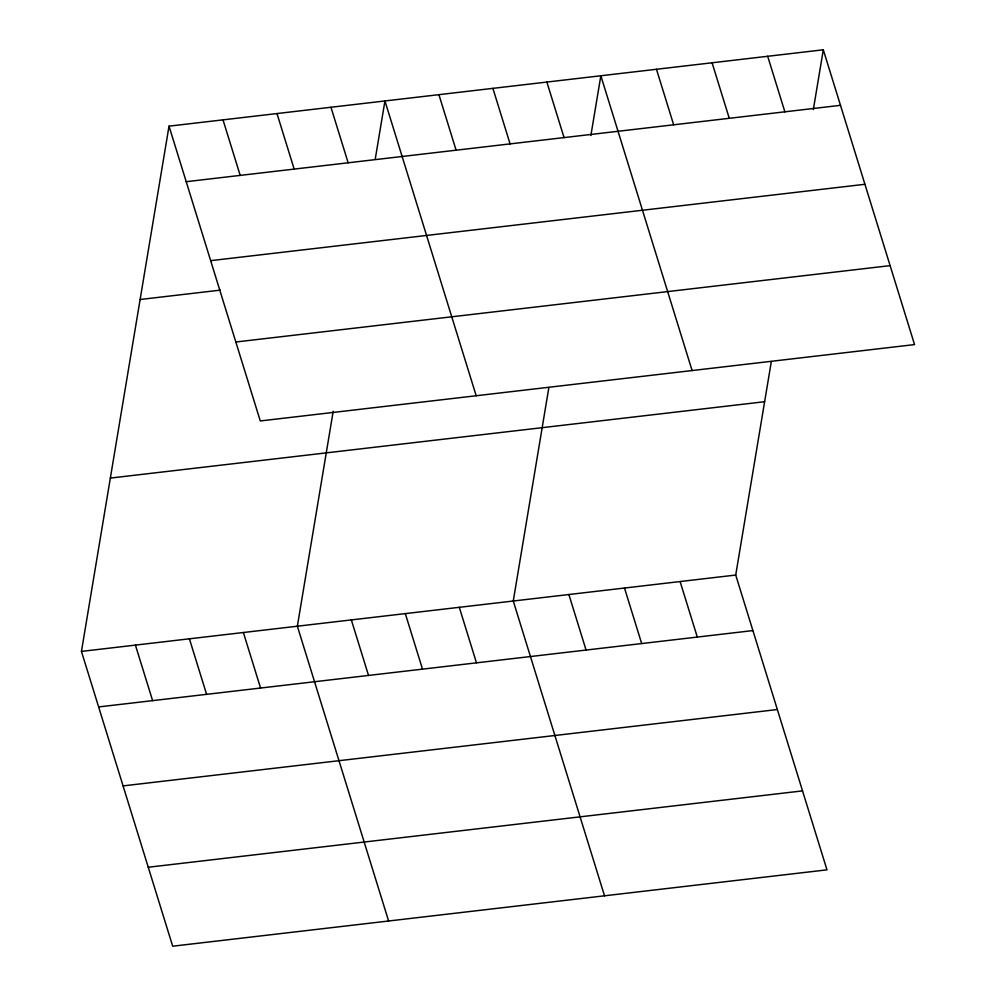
<?xml version="1.0" encoding="UTF-8"?>
<svg xmlns="http://www.w3.org/2000/svg" width="996" height="996" viewBox="0 0 996 996"><rect width="100%" height="100%" fill="white"/><g stroke="black" fill="none" stroke-linecap="round" stroke-linejoin="round"><path stroke-width="1.49" d="M771.327 361.536L735.72 575.053L826.979 869.844L172.694 946.2L81.448 651.409L169.021 126.156L823.306 49.8L914.552 344.591L260.28 420.947L169.021 126.156M333.212 411.211L297.356 626.21L388.614 921.001M375.218 159.236L384.942 100.957L476.188 395.748M548.871 387.494L513.264 601.011L604.522 895.802M590.877 135.531L600.849 75.758L692.096 370.549M813.334 109.572L823.306 49.8M186.215 181.695L840.487 105.327M210.654 260.653L864.939 184.285M140.125 299.497L220.315 290.135M235.84 342.002L890.113 265.633M110.344 478.08L764.617 401.712M81.448 651.409L735.72 575.053M98.629 706.936L752.914 630.58M123.081 785.894L777.353 709.538M148.255 867.242L802.527 790.886M767.692 56.286L784.873 111.826M712.078 62.785L729.271 118.312M656.464 69.272L673.657 124.799M546.866 82.058L564.06 137.597M680.106 581.54L697.3 637.067M492.896 88.358L510.077 143.897M624.492 588.026L641.685 643.565M438.912 94.657L456.106 150.197M568.878 594.525L586.071 650.052M330.958 107.257L348.152 162.796M459.293 607.311L476.474 662.838M276.988 113.556L294.169 169.096M405.31 613.611L422.503 669.138M223.004 119.856L240.198 175.396M351.339 619.91L368.52 675.437M243.373 632.51L260.566 688.037M189.402 638.81L206.595 694.337M135.419 645.109L152.612 700.636"/></g></svg>
